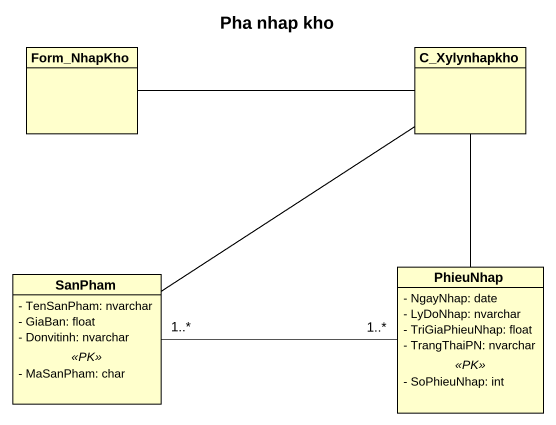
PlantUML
@startuml
title Pha nhap kho
hide circle
hide empty members
skinparam classAttributeIconSize 0
class Form_NhapKho
class C_Xylynhapkho
class SanPham {
  - TenSanPham: nvarchar
  - GiaBan: float
  - Donvitinh: nvarchar
  .. <<PK>> ..
  - MaSanPham: char
}
class PhieuNhap {
  - NgayNhap: date
  - LyDoNhap: nvarchar
  - TriGiaPhieuNhap: float
  - TrangThaiPN: nvarchar
  .. <<PK>> ..
  - SoPhieuNhap: int
}
Form_NhapKho -right- C_Xylynhapkho
C_Xylynhapkho -- SanPham
C_Xylynhapkho -- PhieuNhap
PhieuNhap "1..*" -left- "1..*" SanPham
@enduml
